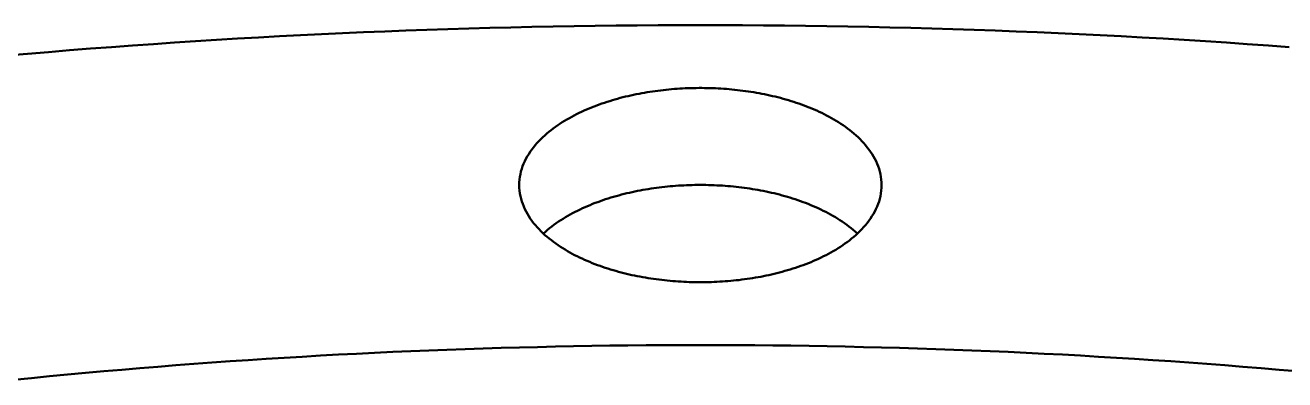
# Model space of a CAD drawing. Header units: millimetres. Extents: x 0 to 841, y 0 to 594.
# Drawn here: x 305.9 to 361.1, y 440 to 455.6 of the extents above; entities that cross this region are included whole.
import ezdxf

# ---------------------------------------------------------------- set-up
doc = ezdxf.new("R2010")
doc.units = ezdxf.units.MM
doc.layers.add('FINA', color=7, linetype='CONTINUOUS', lineweight=25)
doc.layers.add('VIS', color=7, linetype='CONTINUOUS', lineweight=50)

msp = doc.modelspace()

# ---------------------------------------------------------------- linework, layer by layer
at = {"layer": 'FINA'}
for points in [[(361.289, 454.62), (360.37, 454.688), (359.45, 454.753), (358.531, 454.816), (357.611, 454.876), (356.691, 454.933), (355.77, 454.989), (354.85, 455.041), (353.929, 455.092), (353.009, 455.139), (352.088, 455.185), (351.167, 455.228), (350.246, 455.268), (349.325, 455.306), (348.404, 455.341), (347.482, 455.375), (346.561, 455.405), (345.64, 455.433), (344.718, 455.459), (343.796, 455.482), (342.875, 455.503), (341.953, 455.521), (341.031, 455.537), (340.109, 455.551), (339.188, 455.562), (338.266, 455.57), (337.344, 455.576), (336.422, 455.58), (335.5, 455.581), (334.578, 455.58), (333.656, 455.576), (332.734, 455.57), (331.812, 455.562), (330.891, 455.551), (329.969, 455.537), (329.047, 455.521), (328.125, 455.503), (327.204, 455.482), (326.282, 455.459), (325.36, 455.433), (324.439, 455.405), (323.518, 455.375), (322.596, 455.341), (321.675, 455.306), (320.754, 455.268), (319.833, 455.228), (318.912, 455.185), (317.991, 455.139), (317.071, 455.092), (316.15, 455.041), (315.23, 454.989), (314.309, 454.933), (313.389, 454.876), (312.469, 454.816), (311.55, 454.753), (310.63, 454.688), (309.71, 454.62), (308.791, 454.55), (307.872, 454.477), (306.953, 454.402), (306.035, 454.325), (305.116, 454.245)], [(327.566, 448.565), (327.569, 448.686), (327.579, 448.805), (327.595, 448.924), (327.616, 449.043), (327.644, 449.16), (327.677, 449.275), (327.716, 449.389), (327.76, 449.501), (327.809, 449.61), (327.862, 449.718), (327.92, 449.823), (327.982, 449.926), (328.048, 450.027), (328.117, 450.125), (328.19, 450.221), (328.266, 450.314), (328.344, 450.405), (328.426, 450.494), (328.509, 450.58), (328.596, 450.664), (328.684, 450.745), (328.774, 450.825), (328.866, 450.902), (328.96, 450.977), (329.055, 451.05), (329.152, 451.121), (329.251, 451.19), (329.351, 451.257), (329.452, 451.322), (329.554, 451.385), (329.657, 451.447), (329.761, 451.507), (329.866, 451.565), (329.973, 451.621), (330.08, 451.676), (330.187, 451.729), (330.296, 451.781), (330.405, 451.831), (330.515, 451.879), (330.626, 451.926), (330.737, 451.972), (330.849, 452.016), (330.961, 452.059), (331.074, 452.1), (331.187, 452.141), (331.301, 452.179), (331.415, 452.217), (331.53, 452.253), (331.645, 452.288), (331.76, 452.322), (331.876, 452.355), (331.992, 452.386), (332.108, 452.416), (332.225, 452.445), (332.341, 452.473), (332.459, 452.5), (332.576, 452.525), (332.694, 452.55), (332.812, 452.573), (332.93, 452.595), (333.048, 452.616), (333.167, 452.637), (333.285, 452.656), (333.404, 452.674), (333.523, 452.691), (333.642, 452.707), (333.761, 452.721), (333.881, 452.735), (334, 452.748), (334.12, 452.76), (334.24, 452.771), (334.359, 452.781), (334.479, 452.79), (334.599, 452.797), (334.719, 452.804), (334.839, 452.81), (334.959, 452.815), (335.079, 452.819), (335.2, 452.822), (335.32, 452.824), (335.44, 452.825), (335.56, 452.825), (335.68, 452.824), (335.8, 452.822), (335.921, 452.819), (336.041, 452.815), (336.161, 452.81), (336.281, 452.804), (336.401, 452.797), (336.521, 452.79), (336.641, 452.781), (336.76, 452.771), (336.88, 452.76), (337, 452.748), (337.119, 452.735), (337.239, 452.721), (337.358, 452.707), (337.477, 452.691), (337.596, 452.674), (337.715, 452.656), (337.833, 452.637), (337.952, 452.616), (338.07, 452.595), (338.188, 452.573), (338.306, 452.55), (338.424, 452.525), (338.541, 452.5), (338.659, 452.473), (338.775, 452.445), (338.892, 452.416), (339.008, 452.386), (339.124, 452.355), (339.24, 452.322), (339.355, 452.288), (339.47, 452.253), (339.585, 452.217), (339.699, 452.179), (339.813, 452.141), (339.926, 452.1), (340.039, 452.059), (340.151, 452.016), (340.263, 451.972), (340.374, 451.926), (340.485, 451.879), (340.595, 451.831), (340.704, 451.781), (340.813, 451.729), (340.92, 451.676), (341.027, 451.621), (341.134, 451.565), (341.239, 451.507), (341.343, 451.447), (341.446, 451.385), (341.548, 451.322), (341.649, 451.257), (341.749, 451.19), (341.848, 451.121), (341.945, 451.05), (342.04, 450.977), (342.134, 450.902), (342.226, 450.825), (342.316, 450.745), (342.404, 450.664), (342.491, 450.58), (342.574, 450.494), (342.656, 450.405), (342.734, 450.314), (342.81, 450.221), (342.883, 450.125), (342.952, 450.027), (343.018, 449.926), (343.08, 449.823), (343.138, 449.718), (343.191, 449.61), (343.24, 449.501), (343.284, 449.389), (343.323, 449.275), (343.356, 449.16), (343.384, 449.043), (343.405, 448.924), (343.421, 448.805), (343.431, 448.686), (343.434, 448.565)], [(341.11, 445.553), (341.003, 445.497), (340.895, 445.442), (340.787, 445.389), (340.677, 445.338), (340.567, 445.288), (340.456, 445.239), (340.345, 445.192), (340.233, 445.147), (340.12, 445.103), (340.007, 445.06), (339.894, 445.019), (339.779, 444.979), (339.665, 444.94), (339.55, 444.903), (339.435, 444.867), (339.319, 444.832), (339.203, 444.798), (339.086, 444.766), (338.969, 444.735), (338.852, 444.705), (338.735, 444.676), (338.617, 444.648), (338.499, 444.622), (338.381, 444.597), (338.262, 444.572), (338.144, 444.549), (338.025, 444.527), (337.906, 444.506), (337.786, 444.487), (337.667, 444.468), (337.547, 444.45), (337.428, 444.433), (337.308, 444.418), (337.188, 444.403), (337.067, 444.39), (336.947, 444.377), (336.827, 444.366), (336.706, 444.355), (336.586, 444.346), (336.465, 444.337), (336.344, 444.33), (336.224, 444.324), (336.103, 444.318), (335.982, 444.314), (335.861, 444.31), (335.74, 444.308), (335.619, 444.306), (335.499, 444.306), (335.378, 444.306), (335.257, 444.308), (335.136, 444.31), (335.015, 444.314), (334.894, 444.318), (334.773, 444.324), (334.653, 444.33), (334.532, 444.338), (334.411, 444.346), (334.291, 444.356), (334.17, 444.366), (334.05, 444.378), (333.93, 444.39), (333.81, 444.404), (333.69, 444.418), (333.57, 444.434), (333.45, 444.45), (333.33, 444.468), (333.211, 444.487), (333.092, 444.507), (332.973, 444.528), (332.854, 444.55), (332.735, 444.573), (332.616, 444.597), (332.498, 444.622), (332.38, 444.649), (332.263, 444.677), (332.145, 444.705), (332.028, 444.735), (331.911, 444.767), (331.795, 444.799), (331.679, 444.833), (331.563, 444.867), (331.447, 444.903), (331.332, 444.941), (331.218, 444.98), (331.104, 445.02), (330.99, 445.061), (330.877, 445.104), (330.764, 445.148), (330.652, 445.193), (330.541, 445.24), (330.43, 445.289), (330.32, 445.339), (330.211, 445.39), (330.102, 445.444), (329.994, 445.498), (329.887, 445.555), (329.781, 445.613), (329.676, 445.673), (329.572, 445.734), (329.469, 445.798), (329.368, 445.863), (329.267, 445.93), (329.168, 445.999), (329.07, 446.07), (328.974, 446.143), (328.879, 446.219), (328.786, 446.296), (328.695, 446.375), (328.606, 446.457), (328.519, 446.541), (328.435, 446.628), (328.353, 446.717), (328.273, 446.808), (328.197, 446.901), (328.123, 446.998), (328.053, 447.096), (327.987, 447.197), (327.924, 447.3), (327.866, 447.406), (327.812, 447.514), (327.762, 447.625), (327.718, 447.737), (327.678, 447.852), (327.645, 447.968), (327.617, 448.085), (327.595, 448.204), (327.579, 448.324), (327.569, 448.445), (327.566, 448.565)], [(328.625, 446.439), (328.714, 446.52), (328.806, 446.599), (328.899, 446.676), (328.993, 446.75), (329.089, 446.823), (329.187, 446.893), (329.286, 446.962), (329.387, 447.028), (329.489, 447.093), (329.591, 447.156), (329.695, 447.217), (329.8, 447.276), (329.906, 447.334), (330.013, 447.39), (330.12, 447.444), (330.229, 447.497), (330.338, 447.548), (330.448, 447.597), (330.558, 447.645), (330.669, 447.692), (330.781, 447.737), (330.893, 447.781), (331.006, 447.824), (331.119, 447.865), (331.233, 447.904), (331.347, 447.943), (331.462, 447.98), (331.577, 448.016), (331.692, 448.05), (331.808, 448.084), (331.924, 448.116), (332.041, 448.147), (332.158, 448.176), (332.275, 448.205), (332.392, 448.232), (332.51, 448.259), (332.627, 448.284), (332.746, 448.308), (332.864, 448.331), (332.982, 448.353), (333.101, 448.373), (333.22, 448.393), (333.339, 448.412), (333.458, 448.429), (333.578, 448.446), (333.697, 448.461), (333.817, 448.476), (333.936, 448.489), (334.056, 448.502), (334.176, 448.513), (334.296, 448.523), (334.416, 448.533), (334.537, 448.541), (334.657, 448.549), (334.777, 448.555), (334.898, 448.56), (335.018, 448.565), (335.139, 448.568), (335.259, 448.571), (335.379, 448.572), (335.5, 448.573), (335.621, 448.572), (335.741, 448.571), (335.861, 448.568), (335.982, 448.565), (336.102, 448.56), (336.223, 448.555), (336.343, 448.549), (336.463, 448.541), (336.584, 448.533), (336.704, 448.523), (336.824, 448.513), (336.944, 448.502), (337.064, 448.489), (337.183, 448.476), (337.303, 448.461), (337.422, 448.446), (337.542, 448.429), (337.661, 448.412), (337.78, 448.393), (337.899, 448.373), (338.018, 448.353), (338.136, 448.331), (338.254, 448.308), (338.373, 448.284), (338.49, 448.259), (338.608, 448.232), (338.725, 448.205), (338.842, 448.176), (338.959, 448.147), (339.076, 448.116), (339.192, 448.084), (339.308, 448.05), (339.423, 448.016), (339.538, 447.98), (339.653, 447.943), (339.767, 447.904), (339.881, 447.865), (339.994, 447.824), (340.107, 447.781), (340.219, 447.737), (340.331, 447.692), (340.442, 447.645), (340.552, 447.597), (340.662, 447.548), (340.771, 447.497), (340.88, 447.444), (340.987, 447.39), (341.094, 447.334), (341.2, 447.276), (341.305, 447.217), (341.409, 447.156), (341.511, 447.093), (341.613, 447.028), (341.714, 446.962), (341.813, 446.893), (341.911, 446.823), (342.007, 446.75), (342.101, 446.676), (342.194, 446.599), (342.286, 446.52), (342.375, 446.439)], [(343.434, 448.565), (343.431, 448.444), (343.421, 448.324), (343.405, 448.204), (343.383, 448.085), (343.355, 447.967), (343.321, 447.851), (343.282, 447.737), (343.238, 447.624), (343.188, 447.514), (343.134, 447.406), (343.075, 447.3), (343.013, 447.196), (342.946, 447.095), (342.876, 446.997), (342.803, 446.9), (342.726, 446.807), (342.646, 446.715), (342.564, 446.627), (342.48, 446.54), (342.393, 446.456), (342.304, 446.374), (342.212, 446.295), (342.119, 446.217), (342.025, 446.142), (341.928, 446.069), (341.83, 445.998), (341.731, 445.929), (341.63, 445.862), (341.529, 445.796), (341.425, 445.733), (341.321, 445.671), (341.216, 445.612), (341.11, 445.553)], [(361.63, 440.4), (360.84, 440.469), (360.05, 440.536), (359.26, 440.6), (358.469, 440.663), (357.679, 440.723), (356.888, 440.781), (356.097, 440.837), (355.306, 440.891), (354.515, 440.943), (353.724, 440.992), (352.933, 441.04), (352.141, 441.085), (351.349, 441.129), (350.558, 441.17), (349.766, 441.209), (348.974, 441.246), (348.182, 441.28), (347.389, 441.313), (346.597, 441.343), (345.805, 441.372), (345.012, 441.398), (344.22, 441.422), (343.427, 441.444), (342.635, 441.464), (341.842, 441.482), (341.05, 441.498), (340.257, 441.512), (339.464, 441.523), (338.671, 441.533), (337.878, 441.54), (337.086, 441.545), (336.293, 441.549), (335.5, 441.55), (334.707, 441.549), (333.914, 441.545), (333.121, 441.54), (332.329, 441.533), (331.536, 441.523), (330.743, 441.512), (329.95, 441.498), (329.158, 441.482), (328.365, 441.464), (327.573, 441.444), (326.78, 441.422), (325.988, 441.398), (325.195, 441.372), (324.403, 441.343), (323.611, 441.313), (322.818, 441.28), (322.026, 441.246), (321.234, 441.209), (320.442, 441.17), (319.651, 441.129), (318.859, 441.085), (318.067, 441.04), (317.276, 440.992), (316.485, 440.943), (315.694, 440.891), (314.903, 440.837), (314.112, 440.781), (313.321, 440.723), (312.53, 440.663), (311.74, 440.6), (310.95, 440.536), (310.16, 440.469), (309.37, 440.4), (308.58, 440.329), (307.791, 440.256), (307.002, 440.181), (306.213, 440.103), (305.424, 440.024)], [(361.63, 440.4), (360.84, 440.469), (360.05, 440.536), (359.26, 440.6), (358.469, 440.663), (357.679, 440.723), (356.888, 440.781), (356.097, 440.837), (355.306, 440.891), (354.515, 440.943), (353.724, 440.992), (352.933, 441.04), (352.141, 441.085), (351.349, 441.129), (350.558, 441.17), (349.766, 441.209), (348.974, 441.246), (348.182, 441.28), (347.389, 441.313), (346.597, 441.343), (345.805, 441.372), (345.012, 441.398), (344.22, 441.422), (343.427, 441.444), (342.635, 441.464), (341.842, 441.482), (341.05, 441.498), (340.257, 441.512), (339.464, 441.523), (338.671, 441.533), (337.878, 441.54), (337.086, 441.545), (336.293, 441.549), (335.5, 441.55), (334.707, 441.549), (333.914, 441.545), (333.121, 441.54), (332.329, 441.533), (331.536, 441.523), (330.743, 441.512), (329.95, 441.498), (329.158, 441.482), (328.365, 441.464), (327.573, 441.444), (326.78, 441.422), (325.988, 441.398), (325.195, 441.372), (324.403, 441.343), (323.611, 441.313), (322.818, 441.28), (322.026, 441.246), (321.234, 441.209), (320.442, 441.17), (319.651, 441.129), (318.859, 441.085), (318.067, 441.04), (317.276, 440.992), (316.485, 440.943), (315.694, 440.891), (314.903, 440.837), (314.112, 440.781), (313.321, 440.723), (312.53, 440.663), (311.74, 440.6), (310.95, 440.536), (310.16, 440.469), (309.37, 440.4), (308.58, 440.329), (307.791, 440.256), (307.002, 440.181), (306.213, 440.103), (305.424, 440.024)]]:
    msp.add_lwpolyline(points, dxfattribs=at)
at = {"layer": 'VIS'}
for points in [[(361.289, 454.62), (360.37, 454.688), (359.45, 454.753), (358.531, 454.816), (357.611, 454.876), (356.691, 454.933), (355.77, 454.989), (354.85, 455.041), (353.929, 455.092), (353.009, 455.139), (352.088, 455.185), (351.167, 455.228), (350.246, 455.268), (349.325, 455.306), (348.404, 455.341), (347.482, 455.375), (346.561, 455.405), (345.64, 455.433), (344.718, 455.459), (343.796, 455.482), (342.875, 455.503), (341.953, 455.521), (341.031, 455.537), (340.109, 455.551), (339.188, 455.562), (338.266, 455.57), (337.344, 455.576), (336.422, 455.58), (335.5, 455.581), (334.578, 455.58), (333.656, 455.576), (332.734, 455.57), (331.812, 455.562), (330.891, 455.551), (329.969, 455.537), (329.047, 455.521), (328.125, 455.503), (327.204, 455.482), (326.282, 455.459), (325.36, 455.433), (324.439, 455.405), (323.518, 455.375), (322.596, 455.341), (321.675, 455.306), (320.754, 455.268), (319.833, 455.228), (318.912, 455.185), (317.991, 455.139), (317.071, 455.092), (316.15, 455.041), (315.23, 454.989), (314.309, 454.933), (313.389, 454.876), (312.469, 454.816), (311.55, 454.753), (310.63, 454.688), (309.71, 454.62), (308.791, 454.55), (307.872, 454.477), (306.953, 454.402), (306.035, 454.325), (305.116, 454.245)], [(327.566, 448.565), (327.569, 448.686), (327.579, 448.805), (327.595, 448.924), (327.616, 449.043), (327.644, 449.16), (327.677, 449.275), (327.716, 449.389), (327.76, 449.501), (327.809, 449.61), (327.862, 449.718), (327.92, 449.823), (327.982, 449.926), (328.048, 450.027), (328.117, 450.125), (328.19, 450.221), (328.266, 450.314), (328.344, 450.405), (328.426, 450.494), (328.509, 450.58), (328.596, 450.664), (328.684, 450.745), (328.774, 450.825), (328.866, 450.902), (328.96, 450.977), (329.055, 451.05), (329.152, 451.121), (329.251, 451.19), (329.351, 451.257), (329.452, 451.322), (329.554, 451.385), (329.657, 451.447), (329.761, 451.507), (329.866, 451.565), (329.973, 451.621), (330.08, 451.676), (330.187, 451.729), (330.296, 451.781), (330.405, 451.831), (330.515, 451.879), (330.626, 451.926), (330.737, 451.972), (330.849, 452.016), (330.961, 452.059), (331.074, 452.1), (331.187, 452.141), (331.301, 452.179), (331.415, 452.217), (331.53, 452.253), (331.645, 452.288), (331.76, 452.322), (331.876, 452.355), (331.992, 452.386), (332.108, 452.416), (332.225, 452.445), (332.341, 452.473), (332.459, 452.5), (332.576, 452.525), (332.694, 452.55), (332.812, 452.573), (332.93, 452.595), (333.048, 452.616), (333.167, 452.637), (333.285, 452.656), (333.404, 452.674), (333.523, 452.691), (333.642, 452.707), (333.761, 452.721), (333.881, 452.735), (334, 452.748), (334.12, 452.76), (334.24, 452.771), (334.359, 452.781), (334.479, 452.79), (334.599, 452.797), (334.719, 452.804), (334.839, 452.81), (334.959, 452.815), (335.079, 452.819), (335.2, 452.822), (335.32, 452.824), (335.44, 452.825), (335.56, 452.825), (335.68, 452.824), (335.8, 452.822), (335.921, 452.819), (336.041, 452.815), (336.161, 452.81), (336.281, 452.804), (336.401, 452.797), (336.521, 452.79), (336.641, 452.781), (336.76, 452.771), (336.88, 452.76), (337, 452.748), (337.119, 452.735), (337.239, 452.721), (337.358, 452.707), (337.477, 452.691), (337.596, 452.674), (337.715, 452.656), (337.833, 452.637), (337.952, 452.616), (338.07, 452.595), (338.188, 452.573), (338.306, 452.55), (338.424, 452.525), (338.541, 452.5), (338.659, 452.473), (338.775, 452.445), (338.892, 452.416), (339.008, 452.386), (339.124, 452.355), (339.24, 452.322), (339.355, 452.288), (339.47, 452.253), (339.585, 452.217), (339.699, 452.179), (339.813, 452.141), (339.926, 452.1), (340.039, 452.059), (340.151, 452.016), (340.263, 451.972), (340.374, 451.926), (340.485, 451.879), (340.595, 451.831), (340.704, 451.781), (340.813, 451.729), (340.92, 451.676), (341.027, 451.621), (341.134, 451.565), (341.239, 451.507), (341.343, 451.447), (341.446, 451.385), (341.548, 451.322), (341.649, 451.257), (341.749, 451.19), (341.848, 451.121), (341.945, 451.05), (342.04, 450.977), (342.134, 450.902), (342.226, 450.825), (342.316, 450.745), (342.404, 450.664), (342.491, 450.58), (342.574, 450.494), (342.656, 450.405), (342.734, 450.314), (342.81, 450.221), (342.883, 450.125), (342.952, 450.027), (343.018, 449.926), (343.08, 449.823), (343.138, 449.718), (343.191, 449.61), (343.24, 449.501), (343.284, 449.389), (343.323, 449.275), (343.356, 449.16), (343.384, 449.043), (343.405, 448.924), (343.421, 448.805), (343.431, 448.686), (343.434, 448.565)], [(341.11, 445.553), (341.003, 445.497), (340.895, 445.442), (340.787, 445.389), (340.677, 445.338), (340.567, 445.288), (340.456, 445.239), (340.345, 445.192), (340.233, 445.147), (340.12, 445.103), (340.007, 445.06), (339.894, 445.019), (339.779, 444.979), (339.665, 444.94), (339.55, 444.903), (339.435, 444.867), (339.319, 444.832), (339.203, 444.798), (339.086, 444.766), (338.969, 444.735), (338.852, 444.705), (338.735, 444.676), (338.617, 444.648), (338.499, 444.622), (338.381, 444.597), (338.262, 444.572), (338.144, 444.549), (338.025, 444.527), (337.906, 444.506), (337.786, 444.487), (337.667, 444.468), (337.547, 444.45), (337.428, 444.433), (337.308, 444.418), (337.188, 444.403), (337.067, 444.39), (336.947, 444.377), (336.827, 444.366), (336.706, 444.355), (336.586, 444.346), (336.465, 444.337), (336.344, 444.33), (336.224, 444.324), (336.103, 444.318), (335.982, 444.314), (335.861, 444.31), (335.74, 444.308), (335.619, 444.306), (335.499, 444.306), (335.378, 444.306), (335.257, 444.308), (335.136, 444.31), (335.015, 444.314), (334.894, 444.318), (334.773, 444.324), (334.653, 444.33), (334.532, 444.338), (334.411, 444.346), (334.291, 444.356), (334.17, 444.366), (334.05, 444.378), (333.93, 444.39), (333.81, 444.404), (333.69, 444.418), (333.57, 444.434), (333.45, 444.45), (333.33, 444.468), (333.211, 444.487), (333.092, 444.507), (332.973, 444.528), (332.854, 444.55), (332.735, 444.573), (332.616, 444.597), (332.498, 444.622), (332.38, 444.649), (332.263, 444.677), (332.145, 444.705), (332.028, 444.735), (331.911, 444.767), (331.795, 444.799), (331.679, 444.833), (331.563, 444.867), (331.447, 444.903), (331.332, 444.941), (331.218, 444.98), (331.104, 445.02), (330.99, 445.061), (330.877, 445.104), (330.764, 445.148), (330.652, 445.193), (330.541, 445.24), (330.43, 445.289), (330.32, 445.339), (330.211, 445.39), (330.102, 445.444), (329.994, 445.498), (329.887, 445.555), (329.781, 445.613), (329.676, 445.673), (329.572, 445.734), (329.469, 445.798), (329.368, 445.863), (329.267, 445.93), (329.168, 445.999), (329.07, 446.07), (328.974, 446.143), (328.879, 446.219), (328.786, 446.296), (328.695, 446.375), (328.606, 446.457), (328.519, 446.541), (328.435, 446.628), (328.353, 446.717), (328.273, 446.808), (328.197, 446.901), (328.123, 446.998), (328.053, 447.096), (327.987, 447.197), (327.924, 447.3), (327.866, 447.406), (327.812, 447.514), (327.762, 447.625), (327.718, 447.737), (327.678, 447.852), (327.645, 447.968), (327.617, 448.085), (327.595, 448.204), (327.579, 448.324), (327.569, 448.445), (327.566, 448.565)], [(328.625, 446.439), (328.714, 446.52), (328.806, 446.599), (328.899, 446.676), (328.993, 446.75), (329.089, 446.823), (329.187, 446.893), (329.286, 446.962), (329.387, 447.028), (329.489, 447.093), (329.591, 447.156), (329.695, 447.217), (329.8, 447.276), (329.906, 447.334), (330.013, 447.39), (330.12, 447.444), (330.229, 447.497), (330.338, 447.548), (330.448, 447.597), (330.558, 447.645), (330.669, 447.692), (330.781, 447.737), (330.893, 447.781), (331.006, 447.824), (331.119, 447.865), (331.233, 447.904), (331.347, 447.943), (331.462, 447.98), (331.577, 448.016), (331.692, 448.05), (331.808, 448.084), (331.924, 448.116), (332.041, 448.147), (332.158, 448.176), (332.275, 448.205), (332.392, 448.232), (332.51, 448.259), (332.627, 448.284), (332.746, 448.308), (332.864, 448.331), (332.982, 448.353), (333.101, 448.373), (333.22, 448.393), (333.339, 448.412), (333.458, 448.429), (333.578, 448.446), (333.697, 448.461), (333.817, 448.476), (333.936, 448.489), (334.056, 448.502), (334.176, 448.513), (334.296, 448.523), (334.416, 448.533), (334.537, 448.541), (334.657, 448.549), (334.777, 448.555), (334.898, 448.56), (335.018, 448.565), (335.139, 448.568), (335.259, 448.571), (335.379, 448.572), (335.5, 448.573), (335.621, 448.572), (335.741, 448.571), (335.861, 448.568), (335.982, 448.565), (336.102, 448.56), (336.223, 448.555), (336.343, 448.549), (336.463, 448.541), (336.584, 448.533), (336.704, 448.523), (336.824, 448.513), (336.944, 448.502), (337.064, 448.489), (337.183, 448.476), (337.303, 448.461), (337.422, 448.446), (337.542, 448.429), (337.661, 448.412), (337.78, 448.393), (337.899, 448.373), (338.018, 448.353), (338.136, 448.331), (338.254, 448.308), (338.373, 448.284), (338.49, 448.259), (338.608, 448.232), (338.725, 448.205), (338.842, 448.176), (338.959, 448.147), (339.076, 448.116), (339.192, 448.084), (339.308, 448.05), (339.423, 448.016), (339.538, 447.98), (339.653, 447.943), (339.767, 447.904), (339.881, 447.865), (339.994, 447.824), (340.107, 447.781), (340.219, 447.737), (340.331, 447.692), (340.442, 447.645), (340.552, 447.597), (340.662, 447.548), (340.771, 447.497), (340.88, 447.444), (340.987, 447.39), (341.094, 447.334), (341.2, 447.276), (341.305, 447.217), (341.409, 447.156), (341.511, 447.093), (341.613, 447.028), (341.714, 446.962), (341.813, 446.893), (341.911, 446.823), (342.007, 446.75), (342.101, 446.676), (342.194, 446.599), (342.286, 446.52), (342.375, 446.439)], [(343.434, 448.565), (343.431, 448.444), (343.421, 448.324), (343.405, 448.204), (343.383, 448.085), (343.355, 447.967), (343.321, 447.851), (343.282, 447.737), (343.238, 447.624), (343.188, 447.514), (343.134, 447.406), (343.075, 447.3), (343.013, 447.196), (342.946, 447.095), (342.876, 446.997), (342.803, 446.9), (342.726, 446.807), (342.646, 446.715), (342.564, 446.627), (342.48, 446.54), (342.393, 446.456), (342.304, 446.374), (342.212, 446.295), (342.119, 446.217), (342.025, 446.142), (341.928, 446.069), (341.83, 445.998), (341.731, 445.929), (341.63, 445.862), (341.529, 445.796), (341.425, 445.733), (341.321, 445.671), (341.216, 445.612), (341.11, 445.553)], [(361.63, 440.4), (360.84, 440.469), (360.05, 440.536), (359.26, 440.6), (358.469, 440.663), (357.679, 440.723), (356.888, 440.781), (356.097, 440.837), (355.306, 440.891), (354.515, 440.943), (353.724, 440.992), (352.933, 441.04), (352.141, 441.085), (351.349, 441.129), (350.558, 441.17), (349.766, 441.209), (348.974, 441.246), (348.182, 441.28), (347.389, 441.313), (346.597, 441.343), (345.805, 441.372), (345.012, 441.398), (344.22, 441.422), (343.427, 441.444), (342.635, 441.464), (341.842, 441.482), (341.05, 441.498), (340.257, 441.512), (339.464, 441.523), (338.671, 441.533), (337.878, 441.54), (337.086, 441.545), (336.293, 441.549), (335.5, 441.55), (334.707, 441.549), (333.914, 441.545), (333.121, 441.54), (332.329, 441.533), (331.536, 441.523), (330.743, 441.512), (329.95, 441.498), (329.158, 441.482), (328.365, 441.464), (327.573, 441.444), (326.78, 441.422), (325.988, 441.398), (325.195, 441.372), (324.403, 441.343), (323.611, 441.313), (322.818, 441.28), (322.026, 441.246), (321.234, 441.209), (320.442, 441.17), (319.651, 441.129), (318.859, 441.085), (318.067, 441.04), (317.276, 440.992), (316.485, 440.943), (315.694, 440.891), (314.903, 440.837), (314.112, 440.781), (313.321, 440.723), (312.53, 440.663), (311.74, 440.6), (310.95, 440.536), (310.16, 440.469), (309.37, 440.4), (308.58, 440.329), (307.791, 440.256), (307.002, 440.181), (306.213, 440.103), (305.424, 440.024)], [(361.63, 440.4), (360.84, 440.469), (360.05, 440.536), (359.26, 440.6), (358.469, 440.663), (357.679, 440.723), (356.888, 440.781), (356.097, 440.837), (355.306, 440.891), (354.515, 440.943), (353.724, 440.992), (352.933, 441.04), (352.141, 441.085), (351.349, 441.129), (350.558, 441.17), (349.766, 441.209), (348.974, 441.246), (348.182, 441.28), (347.389, 441.313), (346.597, 441.343), (345.805, 441.372), (345.012, 441.398), (344.22, 441.422), (343.427, 441.444), (342.635, 441.464), (341.842, 441.482), (341.05, 441.498), (340.257, 441.512), (339.464, 441.523), (338.671, 441.533), (337.878, 441.54), (337.086, 441.545), (336.293, 441.549), (335.5, 441.55), (334.707, 441.549), (333.914, 441.545), (333.121, 441.54), (332.329, 441.533), (331.536, 441.523), (330.743, 441.512), (329.95, 441.498), (329.158, 441.482), (328.365, 441.464), (327.573, 441.444), (326.78, 441.422), (325.988, 441.398), (325.195, 441.372), (324.403, 441.343), (323.611, 441.313), (322.818, 441.28), (322.026, 441.246), (321.234, 441.209), (320.442, 441.17), (319.651, 441.129), (318.859, 441.085), (318.067, 441.04), (317.276, 440.992), (316.485, 440.943), (315.694, 440.891), (314.903, 440.837), (314.112, 440.781), (313.321, 440.723), (312.53, 440.663), (311.74, 440.6), (310.95, 440.536), (310.16, 440.469), (309.37, 440.4), (308.58, 440.329), (307.791, 440.256), (307.002, 440.181), (306.213, 440.103), (305.424, 440.024)]]:
    msp.add_lwpolyline(points, dxfattribs=at)

doc.saveas('drawing.dxf')
